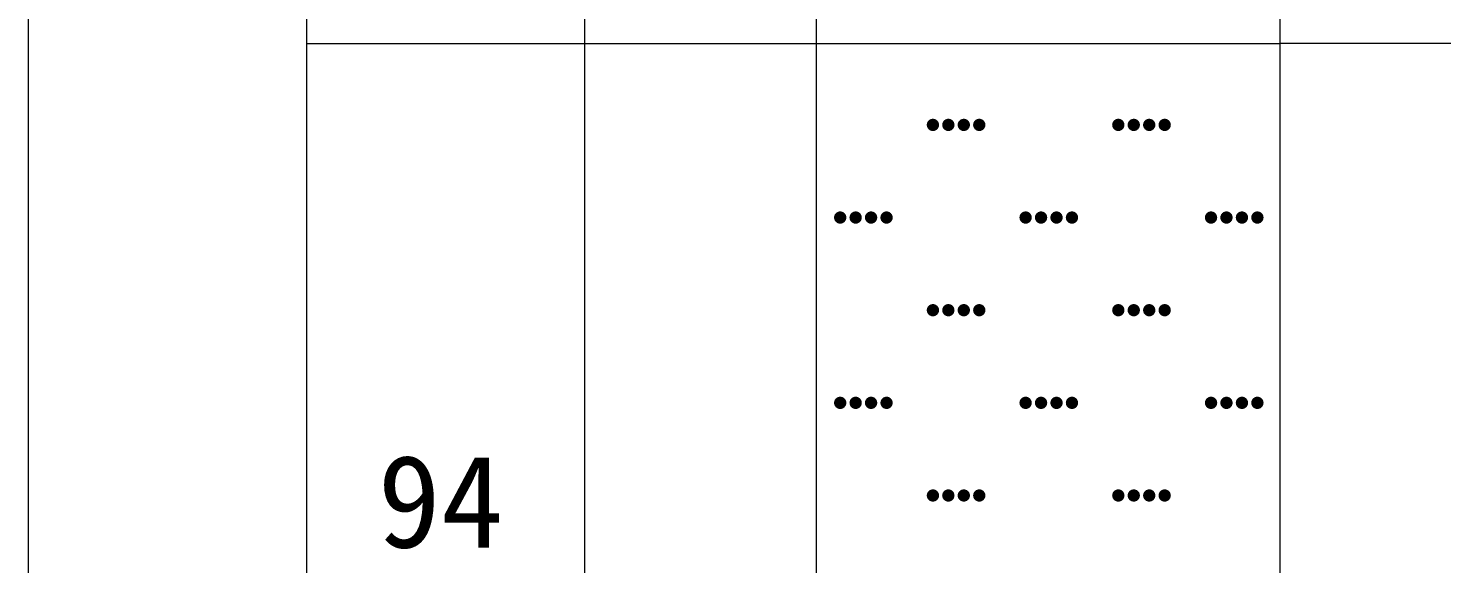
# Model space of a CAD drawing. Header units: inches. Extents: x -27 to 109, y -598 to 26.
# Drawn here: x 14.68 to 20.78, y -391.25 to -388.94 of the extents above; entities that cross this region are included whole.
import ezdxf

# ---------------------------------------------------------------- set-up
doc = ezdxf.new("R2010")
doc.units = ezdxf.units.IN
doc.header["$MEASUREMENT"] = 0
doc.layers.get('0').update_dxf_attribs({"lineweight": 0})
doc.styles.add('宋体', font='')
doc.styles.get('宋体').set_extended_font_data('宋体')

# ---------------------------------------------------------------- blocks, each defined once
blk = doc.blocks.new('lr_block_78')
at = {"true_color": 0x000000}
for points in [[(18.6105, -389.3626), (18.6114, -389.3557), (18.6105, -389.3487), (18.6078, -389.3423), (18.6035, -389.3369), (18.5981, -389.3326), (18.5917, -389.3299), (18.5847, -389.329), (18.5778, -389.3299), (18.5714, -389.3326), (18.5659, -389.3369), (18.5617, -389.3423), (18.559, -389.3487), (18.5581, -389.3557), (18.559, -389.3626), (18.5617, -389.369), (18.5659, -389.3745), (18.5714, -389.3787), (18.5778, -389.3814), (18.5847, -389.3823), (18.5917, -389.3814), (18.5981, -389.3787), (18.6035, -389.3745), (18.6078, -389.369)], [(18.6771, -389.3626), (18.6781, -389.3557), (18.6771, -389.3487), (18.6745, -389.3423), (18.6702, -389.3369), (18.6647, -389.3326), (18.6583, -389.3299), (18.6514, -389.329), (18.6445, -389.3299), (18.6381, -389.3326), (18.6326, -389.3369), (18.6283, -389.3423), (18.6257, -389.3487), (18.6247, -389.3557), (18.6257, -389.3626), (18.6283, -389.369), (18.6326, -389.3745), (18.6381, -389.3787), (18.6445, -389.3814), (18.6514, -389.3823), (18.6583, -389.3814), (18.6647, -389.3787), (18.6702, -389.3745), (18.6745, -389.369)], [(18.7438, -389.3626), (18.7447, -389.3557), (18.7438, -389.3487), (18.7411, -389.3423), (18.7369, -389.3369), (18.7314, -389.3326), (18.725, -389.3299), (18.7181, -389.329), (18.7111, -389.3299), (18.7047, -389.3326), (18.6993, -389.3369), (18.695, -389.3423), (18.6923, -389.3487), (18.6914, -389.3557), (18.6923, -389.3626), (18.695, -389.369), (18.6993, -389.3745), (18.7047, -389.3787), (18.7111, -389.3814), (18.7181, -389.3823), (18.725, -389.3814), (18.7314, -389.3787), (18.7369, -389.3745), (18.7411, -389.369)], [(18.8105, -389.3626), (18.8114, -389.3557), (18.8105, -389.3487), (18.8078, -389.3423), (18.8035, -389.3369), (18.7981, -389.3326), (18.7917, -389.3299), (18.7847, -389.329), (18.7778, -389.3299), (18.7714, -389.3326), (18.7659, -389.3369), (18.7617, -389.3423), (18.759, -389.3487), (18.7581, -389.3557), (18.759, -389.3626), (18.7617, -389.369), (18.7659, -389.3745), (18.7714, -389.3787), (18.7778, -389.3814), (18.7847, -389.3823), (18.7917, -389.3814), (18.7981, -389.3787), (18.8035, -389.3745), (18.8078, -389.369)], [(19.4105, -389.3626), (19.4114, -389.3557), (19.4105, -389.3487), (19.4078, -389.3423), (19.4035, -389.3369), (19.3981, -389.3326), (19.3917, -389.3299), (19.3847, -389.329), (19.3778, -389.3299), (19.3714, -389.3326), (19.3659, -389.3369), (19.3617, -389.3423), (19.359, -389.3487), (19.3581, -389.3557), (19.359, -389.3626), (19.3617, -389.369), (19.3659, -389.3745), (19.3714, -389.3787), (19.3778, -389.3814), (19.3847, -389.3823), (19.3917, -389.3814), (19.3981, -389.3787), (19.4035, -389.3745), (19.4078, -389.369)], [(19.4771, -389.3626), (19.4781, -389.3557), (19.4771, -389.3487), (19.4745, -389.3423), (19.4702, -389.3369), (19.4647, -389.3326), (19.4583, -389.3299), (19.4514, -389.329), (19.4445, -389.3299), (19.4381, -389.3326), (19.4326, -389.3369), (19.4283, -389.3423), (19.4257, -389.3487), (19.4247, -389.3557), (19.4257, -389.3626), (19.4283, -389.369), (19.4326, -389.3745), (19.4381, -389.3787), (19.4445, -389.3814), (19.4514, -389.3823), (19.4583, -389.3814), (19.4647, -389.3787), (19.4702, -389.3745), (19.4745, -389.369)], [(19.5438, -389.3626), (19.5447, -389.3557), (19.5438, -389.3487), (19.5411, -389.3423), (19.5369, -389.3369), (19.5314, -389.3326), (19.525, -389.3299), (19.5181, -389.329), (19.5111, -389.3299), (19.5047, -389.3326), (19.4993, -389.3369), (19.495, -389.3423), (19.4923, -389.3487), (19.4914, -389.3557), (19.4923, -389.3626), (19.495, -389.369), (19.4993, -389.3745), (19.5047, -389.3787), (19.5111, -389.3814), (19.5181, -389.3823), (19.525, -389.3814), (19.5314, -389.3787), (19.5369, -389.3745), (19.5411, -389.369)], [(19.6105, -389.3626), (19.6114, -389.3557), (19.6105, -389.3487), (19.6078, -389.3423), (19.6035, -389.3369), (19.5981, -389.3326), (19.5917, -389.3299), (19.5847, -389.329), (19.5778, -389.3299), (19.5714, -389.3326), (19.5659, -389.3369), (19.5617, -389.3423), (19.559, -389.3487), (19.5581, -389.3557), (19.559, -389.3626), (19.5617, -389.369), (19.5659, -389.3745), (19.5714, -389.3787), (19.5778, -389.3814), (19.5847, -389.3823), (19.5917, -389.3814), (19.5981, -389.3787), (19.6035, -389.3745), (19.6078, -389.369)], [(18.2105, -389.7626), (18.2114, -389.7557), (18.2105, -389.7487), (18.2078, -389.7423), (18.2035, -389.7369), (18.1981, -389.7326), (18.1917, -389.7299), (18.1847, -389.729), (18.1778, -389.7299), (18.1714, -389.7326), (18.1659, -389.7369), (18.1617, -389.7423), (18.159, -389.7487), (18.1581, -389.7557), (18.159, -389.7626), (18.1617, -389.769), (18.1659, -389.7745), (18.1714, -389.7787), (18.1778, -389.7814), (18.1847, -389.7823), (18.1917, -389.7814), (18.1981, -389.7787), (18.2035, -389.7745), (18.2078, -389.769)], [(18.2771, -389.7626), (18.2781, -389.7557), (18.2771, -389.7487), (18.2745, -389.7423), (18.2702, -389.7369), (18.2647, -389.7326), (18.2583, -389.7299), (18.2514, -389.729), (18.2445, -389.7299), (18.2381, -389.7326), (18.2326, -389.7369), (18.2283, -389.7423), (18.2257, -389.7487), (18.2247, -389.7557), (18.2257, -389.7626), (18.2283, -389.769), (18.2326, -389.7745), (18.2381, -389.7787), (18.2445, -389.7814), (18.2514, -389.7823), (18.2583, -389.7814), (18.2647, -389.7787), (18.2702, -389.7745), (18.2745, -389.769)], [(18.3438, -389.7626), (18.3447, -389.7557), (18.3438, -389.7487), (18.3411, -389.7423), (18.3369, -389.7369), (18.3314, -389.7326), (18.325, -389.7299), (18.3181, -389.729), (18.3111, -389.7299), (18.3047, -389.7326), (18.2993, -389.7369), (18.295, -389.7423), (18.2923, -389.7487), (18.2914, -389.7557), (18.2923, -389.7626), (18.295, -389.769), (18.2993, -389.7745), (18.3047, -389.7787), (18.3111, -389.7814), (18.3181, -389.7823), (18.325, -389.7814), (18.3314, -389.7787), (18.3369, -389.7745), (18.3411, -389.769)], [(18.4105, -389.7626), (18.4114, -389.7557), (18.4105, -389.7487), (18.4078, -389.7423), (18.4035, -389.7369), (18.3981, -389.7326), (18.3917, -389.7299), (18.3847, -389.729), (18.3778, -389.7299), (18.3714, -389.7326), (18.3659, -389.7369), (18.3617, -389.7423), (18.359, -389.7487), (18.3581, -389.7557), (18.359, -389.7626), (18.3617, -389.769), (18.3659, -389.7745), (18.3714, -389.7787), (18.3778, -389.7814), (18.3847, -389.7823), (18.3917, -389.7814), (18.3981, -389.7787), (18.4035, -389.7745), (18.4078, -389.769)], [(19.0105, -389.7626), (19.0114, -389.7557), (19.0105, -389.7487), (19.0078, -389.7423), (19.0035, -389.7369), (18.9981, -389.7326), (18.9917, -389.7299), (18.9847, -389.729), (18.9778, -389.7299), (18.9714, -389.7326), (18.9659, -389.7369), (18.9617, -389.7423), (18.959, -389.7487), (18.9581, -389.7557), (18.959, -389.7626), (18.9617, -389.769), (18.9659, -389.7745), (18.9714, -389.7787), (18.9778, -389.7814), (18.9847, -389.7823), (18.9917, -389.7814), (18.9981, -389.7787), (19.0035, -389.7745), (19.0078, -389.769)], [(19.0771, -389.7626), (19.0781, -389.7557), (19.0771, -389.7487), (19.0745, -389.7423), (19.0702, -389.7369), (19.0647, -389.7326), (19.0583, -389.7299), (19.0514, -389.729), (19.0445, -389.7299), (19.0381, -389.7326), (19.0326, -389.7369), (19.0283, -389.7423), (19.0257, -389.7487), (19.0247, -389.7557), (19.0257, -389.7626), (19.0283, -389.769), (19.0326, -389.7745), (19.0381, -389.7787), (19.0445, -389.7814), (19.0514, -389.7823), (19.0583, -389.7814), (19.0647, -389.7787), (19.0702, -389.7745), (19.0745, -389.769)], [(19.1438, -389.7626), (19.1447, -389.7557), (19.1438, -389.7487), (19.1411, -389.7423), (19.1369, -389.7369), (19.1314, -389.7326), (19.125, -389.7299), (19.1181, -389.729), (19.1111, -389.7299), (19.1047, -389.7326), (19.0993, -389.7369), (19.095, -389.7423), (19.0923, -389.7487), (19.0914, -389.7557), (19.0923, -389.7626), (19.095, -389.769), (19.0993, -389.7745), (19.1047, -389.7787), (19.1111, -389.7814), (19.1181, -389.7823), (19.125, -389.7814), (19.1314, -389.7787), (19.1369, -389.7745), (19.1411, -389.769)], [(19.2105, -389.7626), (19.2114, -389.7557), (19.2105, -389.7487), (19.2078, -389.7423), (19.2035, -389.7369), (19.1981, -389.7326), (19.1917, -389.7299), (19.1847, -389.729), (19.1778, -389.7299), (19.1714, -389.7326), (19.1659, -389.7369), (19.1617, -389.7423), (19.159, -389.7487), (19.1581, -389.7557), (19.159, -389.7626), (19.1617, -389.769), (19.1659, -389.7745), (19.1714, -389.7787), (19.1778, -389.7814), (19.1847, -389.7823), (19.1917, -389.7814), (19.1981, -389.7787), (19.2035, -389.7745), (19.2078, -389.769)], [(19.8105, -389.7626), (19.8114, -389.7557), (19.8105, -389.7487), (19.8078, -389.7423), (19.8035, -389.7369), (19.7981, -389.7326), (19.7917, -389.7299), (19.7847, -389.729), (19.7778, -389.7299), (19.7714, -389.7326), (19.7659, -389.7369), (19.7617, -389.7423), (19.759, -389.7487), (19.7581, -389.7557), (19.759, -389.7626), (19.7617, -389.769), (19.7659, -389.7745), (19.7714, -389.7787), (19.7778, -389.7814), (19.7847, -389.7823), (19.7917, -389.7814), (19.7981, -389.7787), (19.8035, -389.7745), (19.8078, -389.769)], [(19.8771, -389.7626), (19.8781, -389.7557), (19.8771, -389.7487), (19.8745, -389.7423), (19.8702, -389.7369), (19.8647, -389.7326), (19.8583, -389.7299), (19.8514, -389.729), (19.8445, -389.7299), (19.8381, -389.7326), (19.8326, -389.7369), (19.8283, -389.7423), (19.8257, -389.7487), (19.8247, -389.7557), (19.8257, -389.7626), (19.8283, -389.769), (19.8326, -389.7745), (19.8381, -389.7787), (19.8445, -389.7814), (19.8514, -389.7823), (19.8583, -389.7814), (19.8647, -389.7787), (19.8702, -389.7745), (19.8745, -389.769)], [(19.9438, -389.7626), (19.9447, -389.7557), (19.9438, -389.7487), (19.9411, -389.7423), (19.9369, -389.7369), (19.9314, -389.7326), (19.925, -389.7299), (19.9181, -389.729), (19.9111, -389.7299), (19.9047, -389.7326), (19.8993, -389.7369), (19.895, -389.7423), (19.8923, -389.7487), (19.8914, -389.7557), (19.8923, -389.7626), (19.895, -389.769), (19.8993, -389.7745), (19.9047, -389.7787), (19.9111, -389.7814), (19.9181, -389.7823), (19.925, -389.7814), (19.9314, -389.7787), (19.9369, -389.7745), (19.9411, -389.769)], [(20.0105, -389.7626), (20.0114, -389.7557), (20.0105, -389.7487), (20.0078, -389.7423), (20.0035, -389.7369), (19.9981, -389.7326), (19.9917, -389.7299), (19.9847, -389.729), (19.9778, -389.7299), (19.9714, -389.7326), (19.9659, -389.7369), (19.9617, -389.7423), (19.959, -389.7487), (19.9581, -389.7557), (19.959, -389.7626), (19.9617, -389.769), (19.9659, -389.7745), (19.9714, -389.7787), (19.9778, -389.7814), (19.9847, -389.7823), (19.9917, -389.7814), (19.9981, -389.7787), (20.0035, -389.7745), (20.0078, -389.769)], [(18.6105, -390.1626), (18.6114, -390.1557), (18.6105, -390.1487), (18.6078, -390.1423), (18.6035, -390.1369), (18.5981, -390.1326), (18.5917, -390.13), (18.5847, -390.129), (18.5778, -390.13), (18.5714, -390.1326), (18.5659, -390.1369), (18.5617, -390.1423), (18.559, -390.1487), (18.5581, -390.1557), (18.559, -390.1626), (18.5617, -390.169), (18.5659, -390.1745), (18.5714, -390.1787), (18.5778, -390.1814), (18.5847, -390.1823), (18.5917, -390.1814), (18.5981, -390.1787), (18.6035, -390.1745), (18.6078, -390.169)], [(18.6771, -390.1626), (18.6781, -390.1557), (18.6771, -390.1487), (18.6745, -390.1423), (18.6702, -390.1369), (18.6647, -390.1326), (18.6583, -390.13), (18.6514, -390.129), (18.6445, -390.13), (18.6381, -390.1326), (18.6326, -390.1369), (18.6283, -390.1423), (18.6257, -390.1487), (18.6247, -390.1557), (18.6257, -390.1626), (18.6283, -390.169), (18.6326, -390.1745), (18.6381, -390.1787), (18.6445, -390.1814), (18.6514, -390.1823), (18.6583, -390.1814), (18.6647, -390.1787), (18.6702, -390.1745), (18.6745, -390.169)], [(18.7438, -390.1626), (18.7447, -390.1557), (18.7438, -390.1487), (18.7411, -390.1423), (18.7369, -390.1369), (18.7314, -390.1326), (18.725, -390.13), (18.7181, -390.129), (18.7111, -390.13), (18.7047, -390.1326), (18.6993, -390.1369), (18.695, -390.1423), (18.6923, -390.1487), (18.6914, -390.1557), (18.6923, -390.1626), (18.695, -390.169), (18.6993, -390.1745), (18.7047, -390.1787), (18.7111, -390.1814), (18.7181, -390.1823), (18.725, -390.1814), (18.7314, -390.1787), (18.7369, -390.1745), (18.7411, -390.169)], [(18.8105, -390.1626), (18.8114, -390.1557), (18.8105, -390.1487), (18.8078, -390.1423), (18.8035, -390.1369), (18.7981, -390.1326), (18.7917, -390.13), (18.7847, -390.129), (18.7778, -390.13), (18.7714, -390.1326), (18.7659, -390.1369), (18.7617, -390.1423), (18.759, -390.1487), (18.7581, -390.1557), (18.759, -390.1626), (18.7617, -390.169), (18.7659, -390.1745), (18.7714, -390.1787), (18.7778, -390.1814), (18.7847, -390.1823), (18.7917, -390.1814), (18.7981, -390.1787), (18.8035, -390.1745), (18.8078, -390.169)], [(19.4105, -390.1626), (19.4114, -390.1557), (19.4105, -390.1487), (19.4078, -390.1423), (19.4035, -390.1369), (19.3981, -390.1326), (19.3917, -390.13), (19.3847, -390.129), (19.3778, -390.13), (19.3714, -390.1326), (19.3659, -390.1369), (19.3617, -390.1423), (19.359, -390.1487), (19.3581, -390.1557), (19.359, -390.1626), (19.3617, -390.169), (19.3659, -390.1745), (19.3714, -390.1787), (19.3778, -390.1814), (19.3847, -390.1823), (19.3917, -390.1814), (19.3981, -390.1787), (19.4035, -390.1745), (19.4078, -390.169)], [(19.4771, -390.1626), (19.4781, -390.1557), (19.4771, -390.1487), (19.4745, -390.1423), (19.4702, -390.1369), (19.4647, -390.1326), (19.4583, -390.13), (19.4514, -390.129), (19.4445, -390.13), (19.4381, -390.1326), (19.4326, -390.1369), (19.4283, -390.1423), (19.4257, -390.1487), (19.4247, -390.1557), (19.4257, -390.1626), (19.4283, -390.169), (19.4326, -390.1745), (19.4381, -390.1787), (19.4445, -390.1814), (19.4514, -390.1823), (19.4583, -390.1814), (19.4647, -390.1787), (19.4702, -390.1745), (19.4745, -390.169)], [(19.5438, -390.1626), (19.5447, -390.1557), (19.5438, -390.1487), (19.5411, -390.1423), (19.5369, -390.1369), (19.5314, -390.1326), (19.525, -390.13), (19.5181, -390.129), (19.5111, -390.13), (19.5047, -390.1326), (19.4993, -390.1369), (19.495, -390.1423), (19.4923, -390.1487), (19.4914, -390.1557), (19.4923, -390.1626), (19.495, -390.169), (19.4993, -390.1745), (19.5047, -390.1787), (19.5111, -390.1814), (19.5181, -390.1823), (19.525, -390.1814), (19.5314, -390.1787), (19.5369, -390.1745), (19.5411, -390.169)], [(19.6105, -390.1626), (19.6114, -390.1557), (19.6105, -390.1487), (19.6078, -390.1423), (19.6035, -390.1369), (19.5981, -390.1326), (19.5917, -390.13), (19.5847, -390.129), (19.5778, -390.13), (19.5714, -390.1326), (19.5659, -390.1369), (19.5617, -390.1423), (19.559, -390.1487), (19.5581, -390.1557), (19.559, -390.1626), (19.5617, -390.169), (19.5659, -390.1745), (19.5714, -390.1787), (19.5778, -390.1814), (19.5847, -390.1823), (19.5917, -390.1814), (19.5981, -390.1787), (19.6035, -390.1745), (19.6078, -390.169)], [(18.2105, -390.5626), (18.2114, -390.5557), (18.2105, -390.5487), (18.2078, -390.5423), (18.2035, -390.5369), (18.1981, -390.5326), (18.1917, -390.5299), (18.1847, -390.529), (18.1778, -390.5299), (18.1714, -390.5326), (18.1659, -390.5369), (18.1617, -390.5423), (18.159, -390.5487), (18.1581, -390.5557), (18.159, -390.5626), (18.1617, -390.569), (18.1659, -390.5745), (18.1714, -390.5788), (18.1778, -390.5814), (18.1847, -390.5823), (18.1917, -390.5814), (18.1981, -390.5788), (18.2035, -390.5745), (18.2078, -390.569)], [(18.2771, -390.5626), (18.2781, -390.5557), (18.2771, -390.5487), (18.2745, -390.5423), (18.2702, -390.5369), (18.2647, -390.5326), (18.2583, -390.5299), (18.2514, -390.529), (18.2445, -390.5299), (18.2381, -390.5326), (18.2326, -390.5369), (18.2283, -390.5423), (18.2257, -390.5487), (18.2247, -390.5557), (18.2257, -390.5626), (18.2283, -390.569), (18.2326, -390.5745), (18.2381, -390.5788), (18.2445, -390.5814), (18.2514, -390.5823), (18.2583, -390.5814), (18.2647, -390.5788), (18.2702, -390.5745), (18.2745, -390.569)], [(18.3438, -390.5626), (18.3447, -390.5557), (18.3438, -390.5487), (18.3411, -390.5423), (18.3369, -390.5369), (18.3314, -390.5326), (18.325, -390.5299), (18.3181, -390.529), (18.3111, -390.5299), (18.3047, -390.5326), (18.2993, -390.5369), (18.295, -390.5423), (18.2923, -390.5487), (18.2914, -390.5557), (18.2923, -390.5626), (18.295, -390.569), (18.2993, -390.5745), (18.3047, -390.5788), (18.3111, -390.5814), (18.3181, -390.5823), (18.325, -390.5814), (18.3314, -390.5788), (18.3369, -390.5745), (18.3411, -390.569)], [(18.4105, -390.5626), (18.4114, -390.5557), (18.4105, -390.5487), (18.4078, -390.5423), (18.4035, -390.5369), (18.3981, -390.5326), (18.3917, -390.5299), (18.3847, -390.529), (18.3778, -390.5299), (18.3714, -390.5326), (18.3659, -390.5369), (18.3617, -390.5423), (18.359, -390.5487), (18.3581, -390.5557), (18.359, -390.5626), (18.3617, -390.569), (18.3659, -390.5745), (18.3714, -390.5788), (18.3778, -390.5814), (18.3847, -390.5823), (18.3917, -390.5814), (18.3981, -390.5788), (18.4035, -390.5745), (18.4078, -390.569)], [(19.0105, -390.5626), (19.0114, -390.5557), (19.0105, -390.5487), (19.0078, -390.5423), (19.0035, -390.5369), (18.9981, -390.5326), (18.9917, -390.5299), (18.9847, -390.529), (18.9778, -390.5299), (18.9714, -390.5326), (18.9659, -390.5369), (18.9617, -390.5423), (18.959, -390.5487), (18.9581, -390.5557), (18.959, -390.5626), (18.9617, -390.569), (18.9659, -390.5745), (18.9714, -390.5788), (18.9778, -390.5814), (18.9847, -390.5823), (18.9917, -390.5814), (18.9981, -390.5788), (19.0035, -390.5745), (19.0078, -390.569)], [(19.0771, -390.5626), (19.0781, -390.5557), (19.0771, -390.5487), (19.0745, -390.5423), (19.0702, -390.5369), (19.0647, -390.5326), (19.0583, -390.5299), (19.0514, -390.529), (19.0445, -390.5299), (19.0381, -390.5326), (19.0326, -390.5369), (19.0283, -390.5423), (19.0257, -390.5487), (19.0247, -390.5557), (19.0257, -390.5626), (19.0283, -390.569), (19.0326, -390.5745), (19.0381, -390.5788), (19.0445, -390.5814), (19.0514, -390.5823), (19.0583, -390.5814), (19.0647, -390.5788), (19.0702, -390.5745), (19.0745, -390.569)], [(19.1438, -390.5626), (19.1447, -390.5557), (19.1438, -390.5487), (19.1411, -390.5423), (19.1369, -390.5369), (19.1314, -390.5326), (19.125, -390.5299), (19.1181, -390.529), (19.1111, -390.5299), (19.1047, -390.5326), (19.0993, -390.5369), (19.095, -390.5423), (19.0923, -390.5487), (19.0914, -390.5557), (19.0923, -390.5626), (19.095, -390.569), (19.0993, -390.5745), (19.1047, -390.5788), (19.1111, -390.5814), (19.1181, -390.5823), (19.125, -390.5814), (19.1314, -390.5788), (19.1369, -390.5745), (19.1411, -390.569)], [(19.2105, -390.5626), (19.2114, -390.5557), (19.2105, -390.5487), (19.2078, -390.5423), (19.2035, -390.5369), (19.1981, -390.5326), (19.1917, -390.5299), (19.1847, -390.529), (19.1778, -390.5299), (19.1714, -390.5326), (19.1659, -390.5369), (19.1617, -390.5423), (19.159, -390.5487), (19.1581, -390.5557), (19.159, -390.5626), (19.1617, -390.569), (19.1659, -390.5745), (19.1714, -390.5788), (19.1778, -390.5814), (19.1847, -390.5823), (19.1917, -390.5814), (19.1981, -390.5788), (19.2035, -390.5745), (19.2078, -390.569)], [(19.8105, -390.5626), (19.8114, -390.5557), (19.8105, -390.5487), (19.8078, -390.5423), (19.8035, -390.5369), (19.7981, -390.5326), (19.7917, -390.5299), (19.7847, -390.529), (19.7778, -390.5299), (19.7714, -390.5326), (19.7659, -390.5369), (19.7617, -390.5423), (19.759, -390.5487), (19.7581, -390.5557), (19.759, -390.5626), (19.7617, -390.569), (19.7659, -390.5745), (19.7714, -390.5788), (19.7778, -390.5814), (19.7847, -390.5823), (19.7917, -390.5814), (19.7981, -390.5788), (19.8035, -390.5745), (19.8078, -390.569)], [(19.8771, -390.5626), (19.8781, -390.5557), (19.8771, -390.5487), (19.8745, -390.5423), (19.8702, -390.5369), (19.8647, -390.5326), (19.8583, -390.5299), (19.8514, -390.529), (19.8445, -390.5299), (19.8381, -390.5326), (19.8326, -390.5369), (19.8283, -390.5423), (19.8257, -390.5487), (19.8247, -390.5557), (19.8257, -390.5626), (19.8283, -390.569), (19.8326, -390.5745), (19.8381, -390.5788), (19.8445, -390.5814), (19.8514, -390.5823), (19.8583, -390.5814), (19.8647, -390.5788), (19.8702, -390.5745), (19.8745, -390.569)], [(19.9438, -390.5626), (19.9447, -390.5557), (19.9438, -390.5487), (19.9411, -390.5423), (19.9369, -390.5369), (19.9314, -390.5326), (19.925, -390.5299), (19.9181, -390.529), (19.9111, -390.5299), (19.9047, -390.5326), (19.8993, -390.5369), (19.895, -390.5423), (19.8923, -390.5487), (19.8914, -390.5557), (19.8923, -390.5626), (19.895, -390.569), (19.8993, -390.5745), (19.9047, -390.5788), (19.9111, -390.5814), (19.9181, -390.5823), (19.925, -390.5814), (19.9314, -390.5788), (19.9369, -390.5745), (19.9411, -390.569)], [(20.0105, -390.5626), (20.0114, -390.5557), (20.0105, -390.5487), (20.0078, -390.5423), (20.0035, -390.5369), (19.9981, -390.5326), (19.9917, -390.5299), (19.9847, -390.529), (19.9778, -390.5299), (19.9714, -390.5326), (19.9659, -390.5369), (19.9617, -390.5423), (19.959, -390.5487), (19.9581, -390.5557), (19.959, -390.5626), (19.9617, -390.569), (19.9659, -390.5745), (19.9714, -390.5788), (19.9778, -390.5814), (19.9847, -390.5823), (19.9917, -390.5814), (19.9981, -390.5788), (20.0035, -390.5745), (20.0078, -390.569)], [(18.6105, -390.9626), (18.6114, -390.9557), (18.6105, -390.9488), (18.6078, -390.9423), (18.6035, -390.9369), (18.5981, -390.9326), (18.5917, -390.93), (18.5847, -390.929), (18.5778, -390.93), (18.5714, -390.9326), (18.5659, -390.9369), (18.5617, -390.9423), (18.559, -390.9488), (18.5581, -390.9557), (18.559, -390.9626), (18.5617, -390.969), (18.5659, -390.9745), (18.5714, -390.9787), (18.5778, -390.9814), (18.5847, -390.9823), (18.5917, -390.9814), (18.5981, -390.9787), (18.6035, -390.9745), (18.6078, -390.969)], [(18.6771, -390.9626), (18.6781, -390.9557), (18.6771, -390.9488), (18.6745, -390.9423), (18.6702, -390.9369), (18.6647, -390.9326), (18.6583, -390.93), (18.6514, -390.929), (18.6445, -390.93), (18.6381, -390.9326), (18.6326, -390.9369), (18.6283, -390.9423), (18.6257, -390.9488), (18.6247, -390.9557), (18.6257, -390.9626), (18.6283, -390.969), (18.6326, -390.9745), (18.6381, -390.9787), (18.6445, -390.9814), (18.6514, -390.9823), (18.6583, -390.9814), (18.6647, -390.9787), (18.6702, -390.9745), (18.6745, -390.969)], [(18.7438, -390.9626), (18.7447, -390.9557), (18.7438, -390.9488), (18.7411, -390.9423), (18.7369, -390.9369), (18.7314, -390.9326), (18.725, -390.93), (18.7181, -390.929), (18.7111, -390.93), (18.7047, -390.9326), (18.6993, -390.9369), (18.695, -390.9423), (18.6923, -390.9488), (18.6914, -390.9557), (18.6923, -390.9626), (18.695, -390.969), (18.6993, -390.9745), (18.7047, -390.9787), (18.7111, -390.9814), (18.7181, -390.9823), (18.725, -390.9814), (18.7314, -390.9787), (18.7369, -390.9745), (18.7411, -390.969)], [(18.8105, -390.9626), (18.8114, -390.9557), (18.8105, -390.9488), (18.8078, -390.9423), (18.8035, -390.9369), (18.7981, -390.9326), (18.7917, -390.93), (18.7847, -390.929), (18.7778, -390.93), (18.7714, -390.9326), (18.7659, -390.9369), (18.7617, -390.9423), (18.759, -390.9488), (18.7581, -390.9557), (18.759, -390.9626), (18.7617, -390.969), (18.7659, -390.9745), (18.7714, -390.9787), (18.7778, -390.9814), (18.7847, -390.9823), (18.7917, -390.9814), (18.7981, -390.9787), (18.8035, -390.9745), (18.8078, -390.969)], [(19.4105, -390.9626), (19.4114, -390.9557), (19.4105, -390.9488), (19.4078, -390.9423), (19.4035, -390.9369), (19.3981, -390.9326), (19.3917, -390.93), (19.3847, -390.929), (19.3778, -390.93), (19.3714, -390.9326), (19.3659, -390.9369), (19.3617, -390.9423), (19.359, -390.9488), (19.3581, -390.9557), (19.359, -390.9626), (19.3617, -390.969), (19.3659, -390.9745), (19.3714, -390.9787), (19.3778, -390.9814), (19.3847, -390.9823), (19.3917, -390.9814), (19.3981, -390.9787), (19.4035, -390.9745), (19.4078, -390.969)], [(19.4771, -390.9626), (19.4781, -390.9557), (19.4771, -390.9488), (19.4745, -390.9423), (19.4702, -390.9369), (19.4647, -390.9326), (19.4583, -390.93), (19.4514, -390.929), (19.4445, -390.93), (19.4381, -390.9326), (19.4326, -390.9369), (19.4283, -390.9423), (19.4257, -390.9488), (19.4247, -390.9557), (19.4257, -390.9626), (19.4283, -390.969), (19.4326, -390.9745), (19.4381, -390.9787), (19.4445, -390.9814), (19.4514, -390.9823), (19.4583, -390.9814), (19.4647, -390.9787), (19.4702, -390.9745), (19.4745, -390.969)], [(19.5438, -390.9626), (19.5447, -390.9557), (19.5438, -390.9488), (19.5411, -390.9423), (19.5369, -390.9369), (19.5314, -390.9326), (19.525, -390.93), (19.5181, -390.929), (19.5111, -390.93), (19.5047, -390.9326), (19.4993, -390.9369), (19.495, -390.9423), (19.4923, -390.9488), (19.4914, -390.9557), (19.4923, -390.9626), (19.495, -390.969), (19.4993, -390.9745), (19.5047, -390.9787), (19.5111, -390.9814), (19.5181, -390.9823), (19.525, -390.9814), (19.5314, -390.9787), (19.5369, -390.9745), (19.5411, -390.969)], [(19.6105, -390.9626), (19.6114, -390.9557), (19.6105, -390.9488), (19.6078, -390.9423), (19.6035, -390.9369), (19.5981, -390.9326), (19.5917, -390.93), (19.5847, -390.929), (19.5778, -390.93), (19.5714, -390.9326), (19.5659, -390.9369), (19.5617, -390.9423), (19.559, -390.9488), (19.5581, -390.9557), (19.559, -390.9626), (19.5617, -390.969), (19.5659, -390.9745), (19.5714, -390.9787), (19.5778, -390.9814), (19.5847, -390.9823), (19.5917, -390.9814), (19.5981, -390.9787), (19.6035, -390.9745), (19.6078, -390.969)]]:
    blk.add_hatch(color=18, dxfattribs=at).paths.add_polyline_path(points, flags=17)

msp = doc.modelspace()

# ---------------------------------------------------------------- linework, layer by layer
at = {"linetype": 'Continuous', "lineweight": 15}
for p, q in [((14.6817, 0.8962), (14.6817, -567.1838)), ((15.8817, 0.8962), (15.8817, -567.1838)), ((17.0817, 0.8962), (17.0817, -567.1838)), ((18.0817, -386.5638), (18.0817, -389.0038)), ((20.0817, -386.5638), (20.0817, -389.0038)), ((15.8817, -389.0038), (17.0817, -389.0038)), ((17.0817, -389.0038), (18.0817, -389.0038)), ((18.0817, -389.0038), (20.0817, -389.0038)), ((18.0817, -389.0038), (18.0817, -391.3138)), ((21.0817, -389.0038), (20.0817, -389.0038)), ((20.0817, -389.0038), (20.0817, -391.3138))]:
    msp.add_line(p, q, dxfattribs=at)

# ---------------------------------------------------------------- block references
at = {"color": 7}
msp.add_blockref('lr_block_78', (0, 0), dxfattribs=at)

# ---------------------------------------------------------------- texts
at = {"style": '宋体'}
msp.add_text('94', height=0.4, dxfattribs=at).set_placement((16.1891, -391.1804))

doc.saveas('drawing.dxf')
